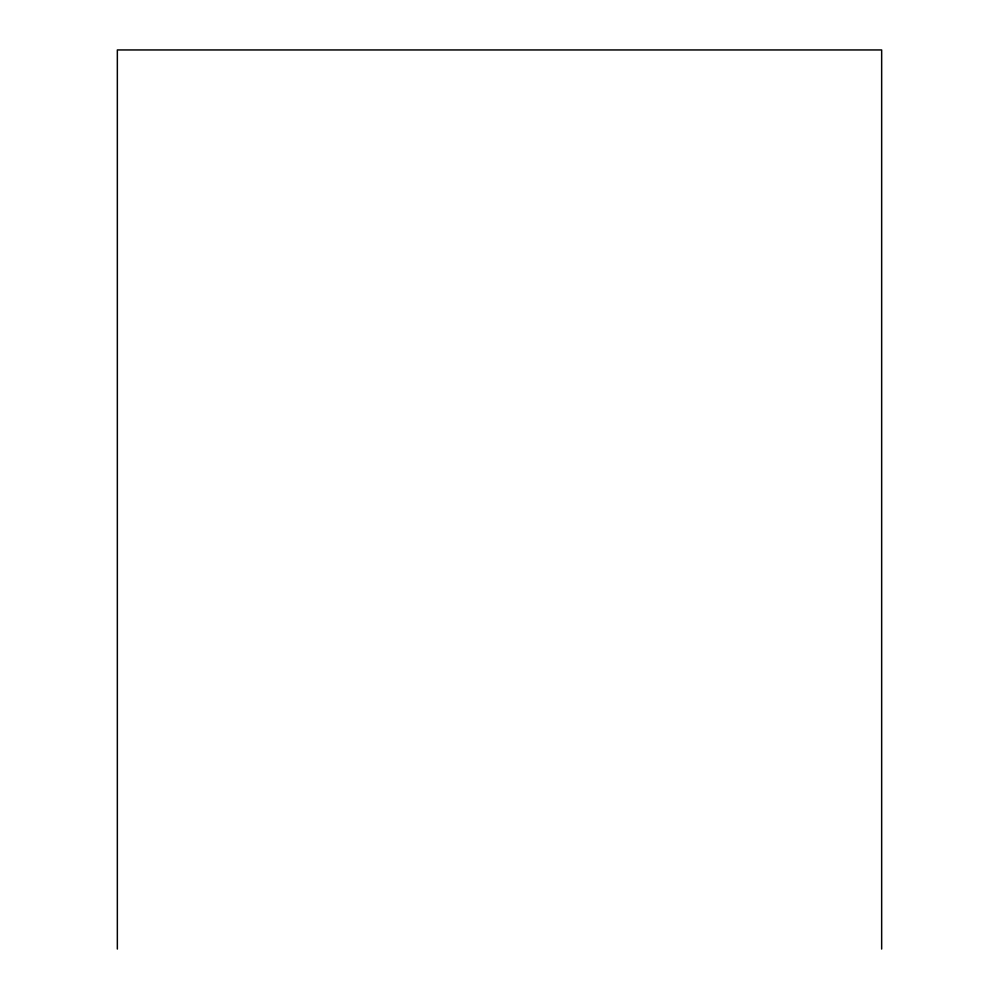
<?xml version="1.0" encoding="UTF-8"?>
<svg xmlns="http://www.w3.org/2000/svg" width="999" height="999" viewBox="0 0 999 999"><rect width="100%" height="100%" fill="white"/><g stroke="black" fill="none" stroke-linecap="round" stroke-linejoin="round"><path stroke-width="1.5" d="M881.655 949.05L881.655 49.95L117.345 49.95L117.345 949.05"/></g></svg>
